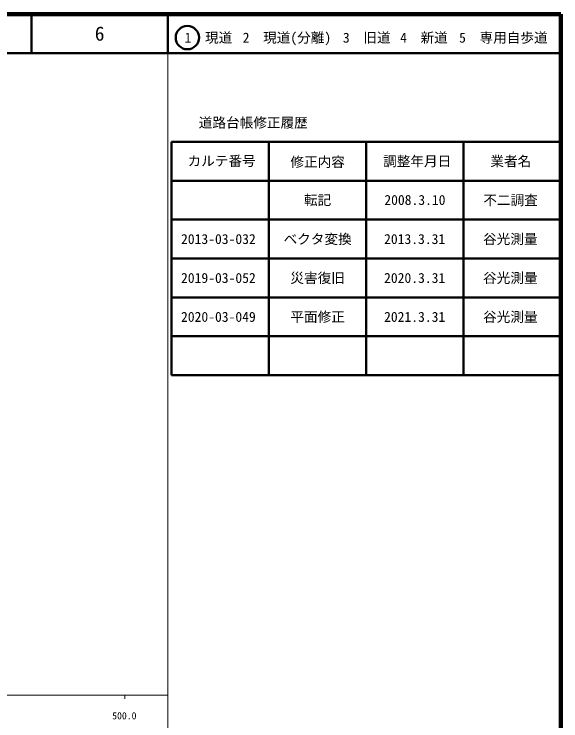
# Model space of a CAD drawing. Units: millimetres on the paper, enlarged 1000 times. Extents: x 40000 to 680000, y 20000 to 380000.
# Drawn here: x 539528 to 680000, y 198357 to 380000 of the extents above; entities that cross this region are included whole.
import ezdxf
from ezdxf.enums import TextEntityAlignment as Align

# ---------------------------------------------------------------- set-up
doc = ezdxf.new("R2010")
doc.units = ezdxf.units.MM
doc.header["$LTSCALE"] = 1000
for name, color, linetype, lineweight in [('M-TTL', 2, 'Continuous', 140), ('M-TTL-BAND', 7, 'Continuous', 13), ('M-TTL-FRAM', 2, 'Continuous', 50), ('M-TTL-LINE', 7, 'Continuous', 50)]:
    doc.layers.add(name, color=color, linetype=linetype, lineweight=lineweight)
doc.layers.add('M-TTL-TXT', color=7, linetype='Continuous')
doc.styles.add('ＭＳ ゴシック', font='')
doc.styles.get('ＭＳ ゴシック').set_extended_font_data('MS Gothic')

msp = doc.modelspace()

# ---------------------------------------------------------------- linework, layer by layer
at = {"layer": 'M-TTL'}
for p, q in [((680000, 380000), (40000, 380000)), ((680000, 20000), (680000, 380000))]:
    msp.add_line(p, q, dxfattribs=at)
at = {"layer": 'M-TTL-BAND'}
for p, q in [((579000, 20000), (579000, 370000)), ((40000, 205000), (579000, 205000)), ((568000, 205000), (568000, 204000))]:
    msp.add_line(p, q, dxfattribs=at)
at = {"layer": 'M-TTL-FRAM'}
for p, q in [((580000, 347197), (580000, 287197)), ((580000, 347197), (680000, 347197)), ((580000, 287197), (680000, 287197))]:
    msp.add_line(p, q, dxfattribs=at)
at = {"layer": 'M-TTL-LINE'}
for p, q in [((543997, 380000), (543997, 370000)), ((579000, 380000), (579000, 370000)), ((40000, 370000), (680000, 370000)), ((605000, 347197), (605000, 287197)), ((630000, 347197), (630000, 287197)), ((655000, 347197), (655000, 287197)), ((580000, 337197), (680000, 337197)), ((580000, 327197), (680000, 327197)), ((580000, 317197), (680000, 317197)), ((580000, 307197), (680000, 307197)), ((580000, 297197), (680000, 297197))]:
    msp.add_line(p, q, dxfattribs=at)
msp.add_circle((584031, 373958), 3000, dxfattribs=at)

# ---------------------------------------------------------------- texts
at = {"layer": 'M-TTL-BAND', "style": 'ＭＳ ゴシック'}
msp.add_text('500.0', height=1833, dxfattribs=at).set_placement((567844, 198195), align=Align.BOTTOM_CENTER)
at = {"layer": 'M-TTL-TXT', "style": 'ＭＳ ゴシック'}
for s, height, p in [('6', 3666, (561497, 375000)), ('1\u3000現道', 2566, (589448, 373958)), ('2\u3000現道(分離)', 2566, (609619, 373958)), ('3\u3000旧道', 2566, (630121, 373958)), ('4\u3000新道', 2566, (644824, 373958)), ('5\u3000専用自歩道', 2566, (665228, 373958)), ('道路台帳修正履歴', 2566, (600968, 352113)), ('カルテ番号', 2566, (592839, 342277)), ('修正内容', 2566, (617509, 342023)), ('調整年月日', 2566, (643089, 342197)), ('業者名', 2566, (667134, 342197)), ('転記', 2566, (617500, 332245)), ('2008.3.10', 2566, (642500, 332245)), ('不二調査', 2566, (667077, 332189)), ('2013-03-032', 2566, (592007, 322197)), ('ベクタ変換', 2566, (617500, 322197)), ('2013.3.31', 2566, (642436, 322197)), ('谷光測量', 2566, (667013, 322197)), ('2019-03-052', 2566, (592007, 312197)), ('災害復旧', 2566, (617500, 312197)), ('2020.3.31', 2566, (642436, 312197)), ('谷光測量', 2566, (667013, 312197)), ('2020-03-049', 2566, (592007, 302197)), ('平面修正', 2566, (617500, 302197)), ('2021.3.31', 2566, (642436, 302197)), ('谷光測量', 2566, (667013, 302197))]:
    msp.add_text(s, height=height, dxfattribs=at).set_placement(p, align=Align.MIDDLE_CENTER)

doc.saveas('drawing.dxf')
